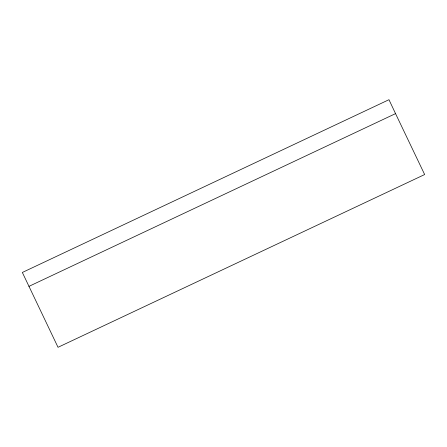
<?xml version="1.0" encoding="UTF-8"?>
<svg xmlns="http://www.w3.org/2000/svg" width="447" height="447" viewBox="0 0 447 447"><rect width="100%" height="100%" fill="white"/><g stroke="black" fill="none" stroke-linecap="round" stroke-linejoin="round"><path stroke-width="0.67" d="M28.921 286.376L395.545 113.622L424.65 174.542L58.026 347.297L22.35 272.458L388.974 99.703L395.545 113.622"/></g></svg>
